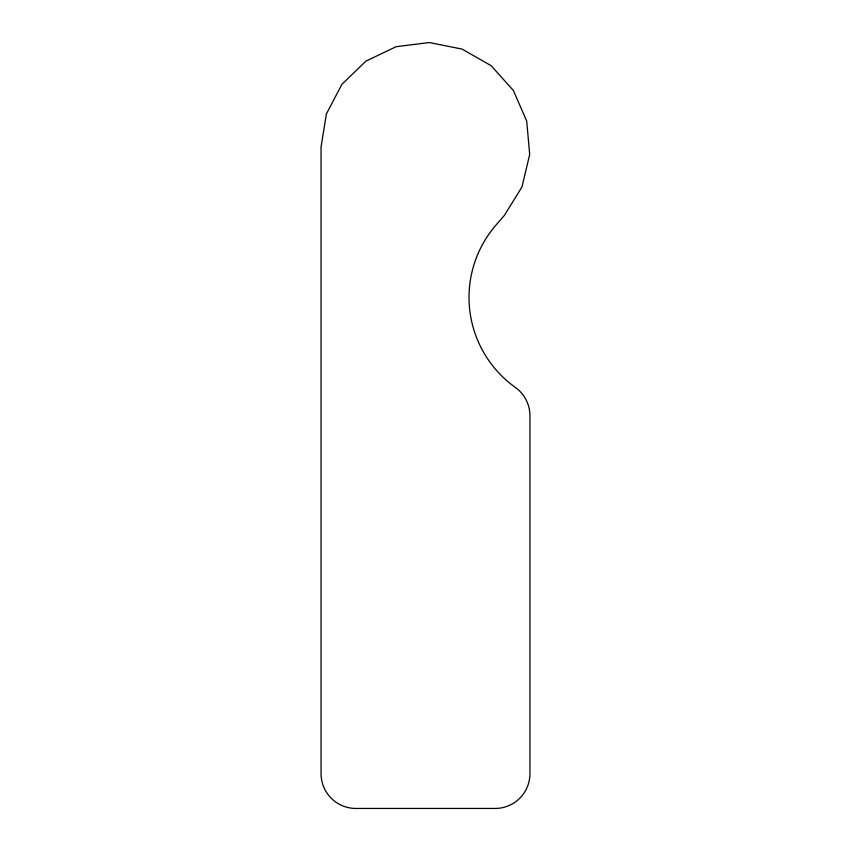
<?xml version="1.0" encoding="UTF-8"?>
<svg xmlns="http://www.w3.org/2000/svg" width="851" height="851" viewBox="0 0 851 851"><rect width="100%" height="100%" fill="white"/><g stroke="black" fill="none" stroke-linecap="round" stroke-linejoin="round"><path stroke-width="1.28" d="M326.401 113.938L321.05 146.936L321.05 773.633A34.817 34.817 0 0 0 355.867 808.45L495.133 808.45A34.817 34.817 0 0 0 529.95 773.633L529.95 415.767A34.817 34.817 0 0 0 515.355 387.428A110.566 110.566 0 0 1 496.059 224.983L504.398 215.377L521.982 186.954L529.684 154.425L526.716 121.14L513.387 90.493L491.059 65.623L462.029 49.081L429.255 42.55L396.087 46.709L365.941 61.123L341.889 84.334L326.401 113.938"/></g></svg>
